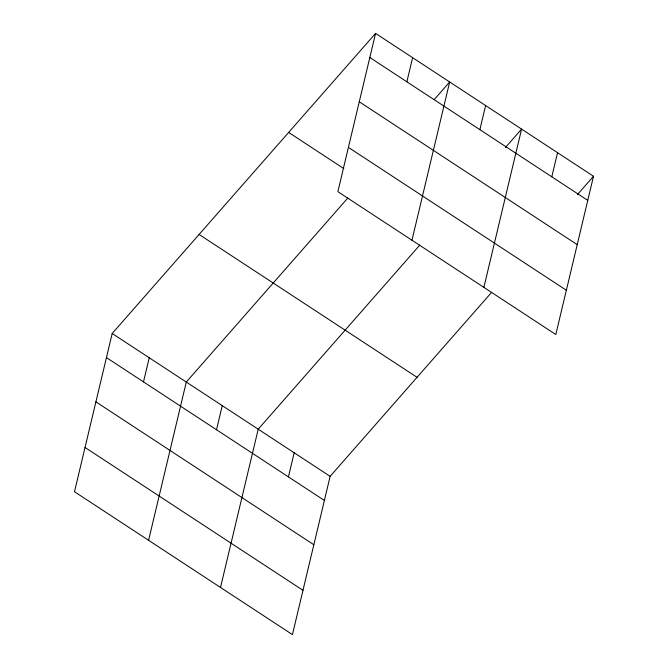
<?xml version="1.0" encoding="UTF-8"?>
<svg xmlns="http://www.w3.org/2000/svg" width="668" height="668" viewBox="0 0 668 668"><rect width="100%" height="100%" fill="white"/><g stroke="black" fill="none" stroke-linecap="round" stroke-linejoin="round"><path stroke-width="1" d="M375.566 33.4L337.866 191.658L555.809 334.518L593.51 176.268L375.566 33.4L112.191 333.482L74.49 491.731L292.434 634.6L330.134 476.342L491.673 292.292M143.495 381.887L149.24 357.764M148.588 540.312L186.297 382.054L347.828 198.004M216.507 429.741L222.252 405.626M220.515 587.456L258.215 429.198L419.746 245.148M288.434 476.885L294.179 452.77M406.87 81.805L412.615 57.69M411.964 240.229L449.664 81.972L434.167 99.632M479.883 129.667L485.628 105.544M483.882 287.374L521.591 129.116L505.417 147.544M551.801 176.811L557.546 152.688M577.336 194.689L593.51 176.268M369.821 57.515L587.765 200.383M359.275 101.787L577.219 244.647M348.412 147.386L566.355 290.254M288.651 132.423L343.795 168.578M199.106 234.451L417.049 377.32M112.191 333.482L330.134 476.342M106.446 357.597L324.389 500.457M95.9 401.86L313.843 544.729M85.036 447.468L302.98 590.337"/></g></svg>
